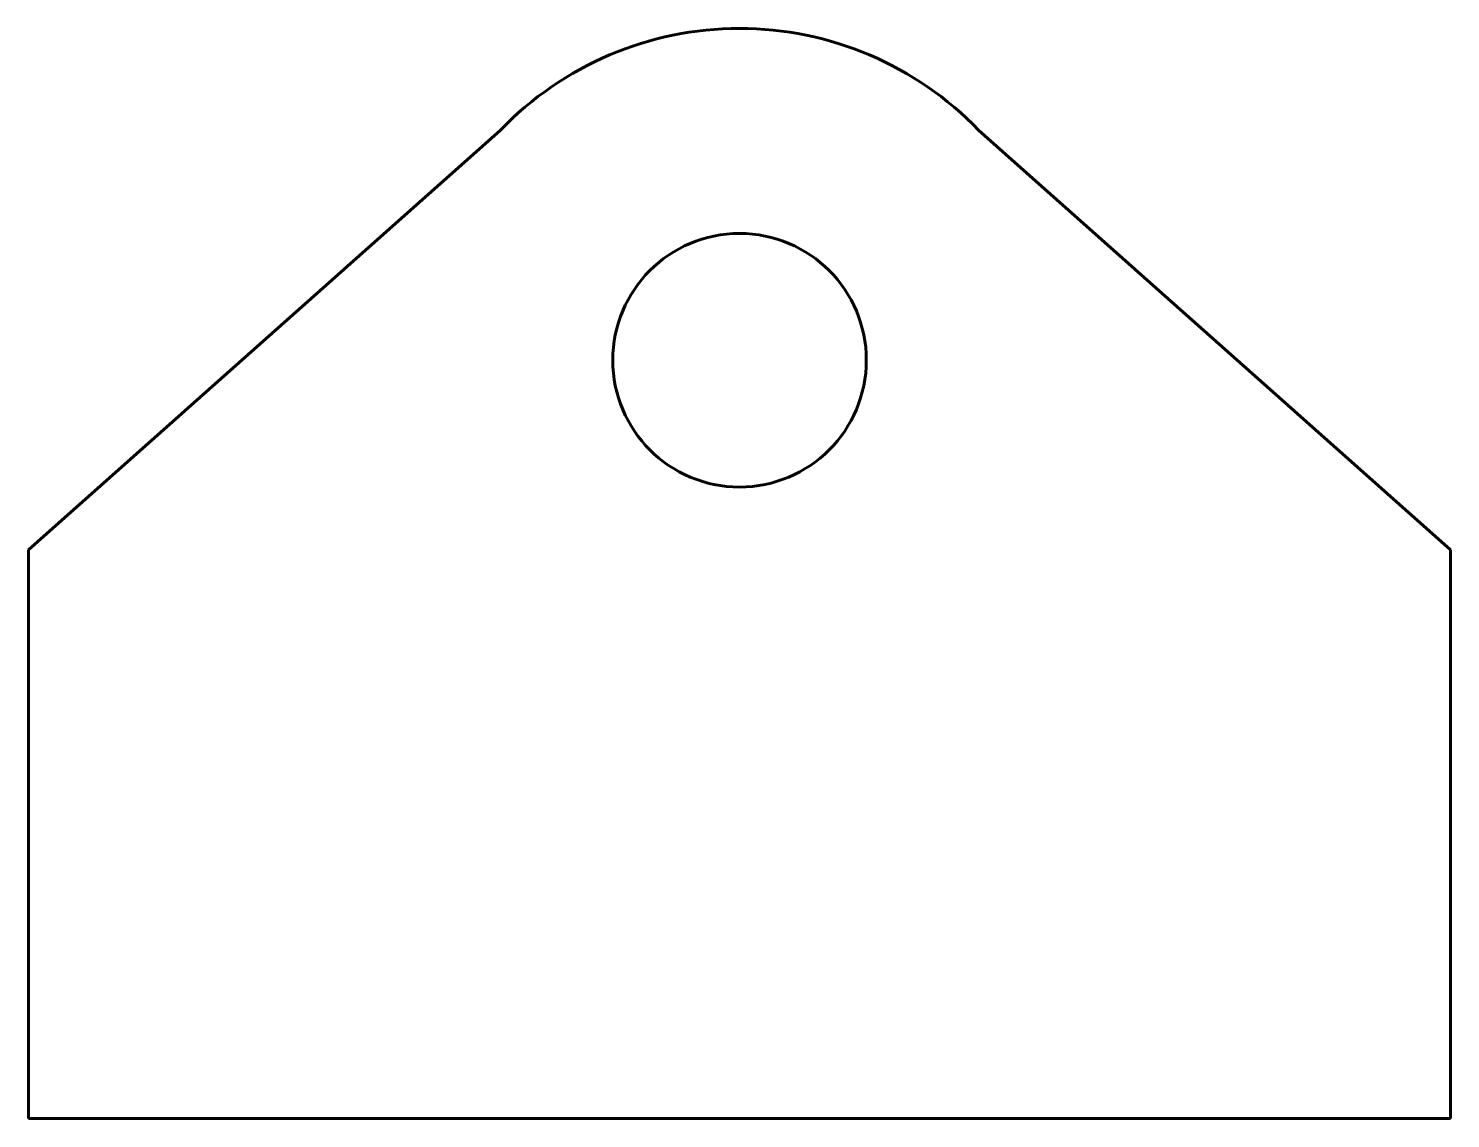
# Model space of a CAD drawing. Header units: millimetres. Extents: x -218 to 82, y 130 to 360.
import ezdxf

# ---------------------------------------------------------------- set-up
doc = ezdxf.new("R2010")
doc.units = ezdxf.units.MM
doc.linetypes.add('K5LT32768', pattern=[0])

msp = doc.modelspace()

# ---------------------------------------------------------------- linework, layer by layer
at = {"color": 5, "linetype": 'K5LT32768', "lineweight": 60}
for p, q in [((-217.94, 249.99), (-118.38, 338.53)), ((82.06, 249.99), (-17.5, 338.53)), ((-217.94, 129.99), (-217.94, 249.99)), ((82.06, 129.99), (82.06, 249.99)), ((-217.94, 129.99), (82.06, 129.99))]:
    msp.add_line(p, q, dxfattribs=at)
msp.add_circle((-67.94, 289.99), 26.75, dxfattribs=at)
msp.add_arc((-67.94, 289.99), 70, 43.899, 136.101, dxfattribs=at)

doc.saveas('drawing.dxf')
